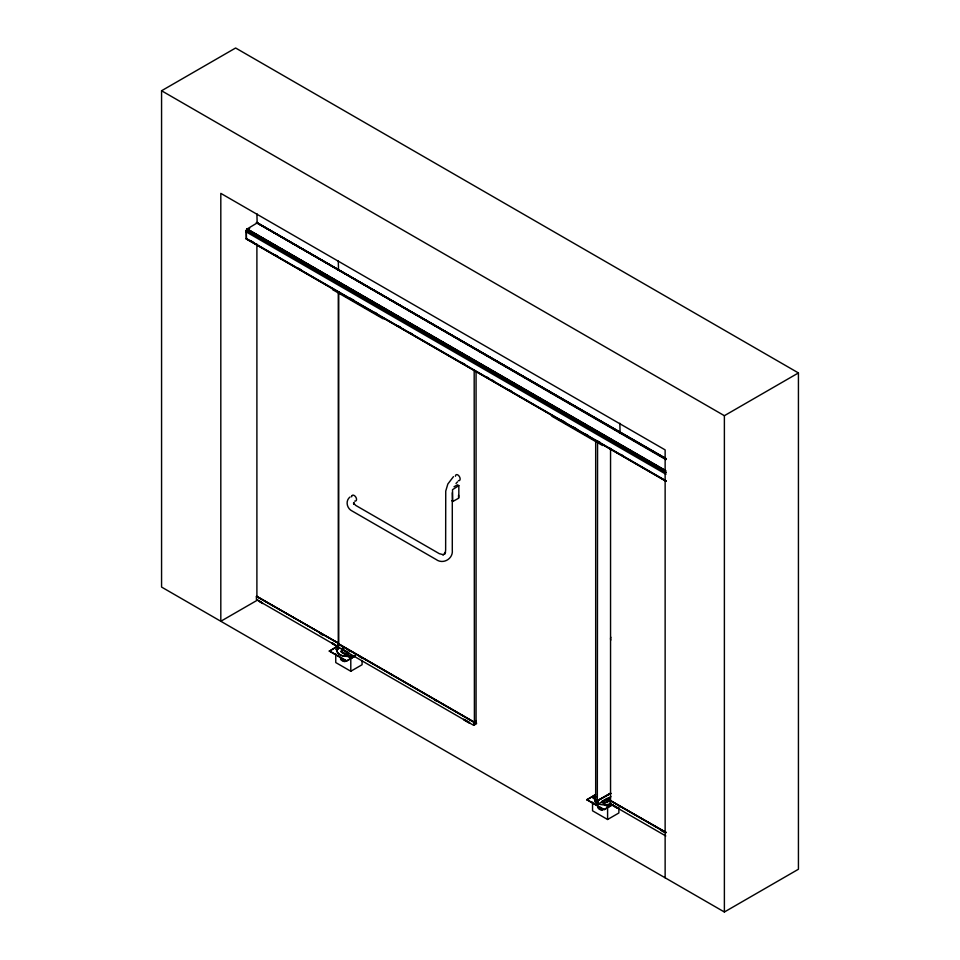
<?xml version="1.0" encoding="UTF-8"?>
<svg xmlns="http://www.w3.org/2000/svg" width="960" height="960" viewBox="0 0 960 960"><rect width="100%" height="100%" fill="white"/><g stroke="black" fill="none" stroke-linecap="round" stroke-linejoin="round"><path stroke-width="1.44" d="M353.58 503.112L353.892 502.5L353.736 503.844L353.676 503.16L355.644 505.356L439.296 553.656L443.484 554.772L442.8 554.796L444.876 553.584L444.516 554.172L445.44 552.132L445.32 552.732L445.644 549.984L445.74 491.064L447.84 484.02L453.444 476.652M456 483.468L457.584 481.824M350.064 496.968C345.096 500.724 346.836 508.62 352.212 511.056L436.08 559.476C443.088 564.744 453.36 558.816 452.292 550.116L452.292 492.756M161.568 90.756L235.62 48L798.432 372.936L798.432 869.244L724.38 912L161.568 587.064L161.568 90.756L724.38 415.692L798.432 372.936M665.88 459.6L256.428 222.6L666.348 458.724M665.628 470.784L246.972 229.08L257.196 222.912M246.972 229.08L665.628 471.336M246.504 239.1L246.264 230.328L665.988 472.644M249.708 228.312L246.504 230.172L666.216 472.488M338.28 269.316L337.8 270.192M256.428 596.364L338.28 643.068L256.428 596.364L256.428 599.616L337.8 646.596L337.8 643.344M257.832 599.892L220.812 621.264L220.812 193.368L665.136 449.892L665.136 877.8M453.996 486.792L457.428 484.812L458.832 485.616L458.832 498.108L452.76 501.504L452.508 489.684L458.832 485.616M619.848 431.88L619.368 432.744M355.236 656.124L346.608 661.104L329.352 651.144L337.98 645.888M329.352 651.144L337.98 646.164M335.748 649.524L339.516 647.352M337.008 649.524L339.516 648.072M354.564 655.308L350.796 657.48L348.288 656.04M347.04 656.04L350.796 658.212L354.564 656.04M329.352 650.868L346.608 660.84L355.236 655.848M335.748 653.868L335.748 662.556L350.796 671.244L362.088 664.728L362.088 660.384M473.712 722.076L338.28 643.884L473.712 722.076L473.712 725.34L476.532 723.708L476.064 720.72M612.72 804.78L604.092 809.76L586.836 799.8L595.464 794.544M586.836 799.8L595.464 794.82M595.056 796.332L592.548 797.772L595.056 799.224M610.452 793.14L597.564 800.592L610.92 793.416M610.668 793.26L597.768 800.7L597.768 802.332L595.464 801.012L595.464 799.38M601.656 801.48L607.308 798.216L607.308 801.204M595.68 799.5L595.212 802.488L598.032 804.12L610.92 796.668M605.808 802.38A4.524 2.616 0 0 1 602.376 802.644L601.44 802.416L607.524 798.9L607.908 799.44A4.524 2.616 0 0 1 606.744 801.96M665.784 835.956L610.08 803.796L610.08 800.544L666.252 832.428M611.352 803.568L607.596 805.74L605.088 804.288M603.828 804.288L607.596 806.46L611.352 804.288M586.836 799.524L604.092 809.496L612.72 804.504M592.548 802.116L592.548 810.804L607.596 819.492L618.876 812.976L618.876 807.192M246.408 238.908L666.216 481.2M257.136 222.444L256.896 213.708M338.508 269.424L338.28 260.688M620.076 431.988L619.848 423.252M666.348 458.916L256.692 222.456L666.144 459.144M256.428 222.6L665.88 459M246.972 228.816L665.628 470.52M246.972 229.356L665.628 471.06M246.084 230.436L665.796 472.752M246.264 231.936L665.988 474.252M250.392 240.552L254.28 242.796M275.004 254.772L277.596 256.26M298.32 268.224L300.912 269.724M350.136 298.14L354.024 300.384M374.748 312.36L377.34 313.848M398.064 325.812L400.656 327.312M409.728 332.544L412.32 334.044M461.544 362.46L465.432 364.704M486.156 376.68L488.748 378.168M491.34 379.668L493.932 381.156M509.472 390.132L512.064 391.632M561.288 420.048L565.176 422.292M572.952 426.78L576.84 429.024M585.9 434.268L588.492 435.756M597.564 440.988L600.156 442.488M620.88 454.452L623.472 455.952M246.264 238.452L665.988 480.768M246.084 238.848L666.216 481.416M332.448 289.548L383.232 318.876M551.82 416.208L602.604 445.524M451.704 500.604L453.108 501.408M610.344 800.388L666.036 832.548M338.544 643.728L473.964 721.92L473.964 723.552L476.268 722.232L476.268 720.6M610.08 800.544L665.784 832.692M320.196 633.684L322.776 635.172M661.068 830.484L663.66 831.984M341.328 646.152L343.908 647.652M348.012 650.016L350.592 651.504M359.616 656.724L362.196 658.212M434.424 699.912L437.004 701.4M260.496 601.416L262.752 603.54L259.356 601.584L259.356 600.768M334.344 644.064L332.088 642.756L332.088 643.572L335.472 645.528L335.472 644.712M614.556 805.836L617.076 807.288L617.076 808.104L613.296 805.92L613.296 805.116M342.852 649.236L348.492 652.5M465.012 719.772L469.524 722.376L469.524 723.192L463.872 719.928L463.872 719.112M473.712 725.34L338.28 647.148L338.28 292.62M340.764 651.696L345.78 654.588M607.452 800.988L607.524 798.9M246.276 238.776L246.264 230.328M724.38 415.692L724.38 912M610.548 448.32L610.548 801.324M607.596 806.46L607.596 819.492M598.032 800.856L598.032 804.12M597.564 442.656L597.324 801.78L595.68 800.556L595.68 440.064M476.064 371.76L476.064 721.776L474.408 723L474.18 369.852M458.556 495.156L458.556 497.616M350.796 658.212L350.796 671.244M338.748 291.66L338.748 644.664M338.064 644.82L338.064 643.188L256.692 596.208L256.692 597.84M256.896 244.14L256.896 597.144M345.444 660.18A4.524 2.616 0 0 1 344.352 659.916M343.416 659.508A4.524 2.616 0 0 1 342.696 658.968M455.436 476.268A3.324 1.932 60.2 0 1 457.584 474.804A3.324 1.932 60.2 0 1 460.092 478.488A3.324 1.932 60.2 0 1 458.376 480.612M351.96 495.648A3.324 2.004 57.6 0 1 356.04 497.508A3.324 2.004 57.6 0 1 354.732 501.084M351.636 496.836A3.324 2.004 57.6 0 1 351.72 496.176M599.628 807.936A4.524 2.616 0 0 1 599.016 806.628M610.872 639.984A3.324 1.92 -60 0 1 610.872 637.26M610.848 803.292A9.54 5.508 0 0 1 598.284 803.76A9.54 5.508 0 0 1 595.824 796.632M608.556 797.904A5.148 2.976 0 0 1 607.74 801.492A5.148 2.976 0 0 1 601.512 801.972M609.072 800.568A5.148 2.976 0 0 1 607.74 801.9M606.672 802.38A5.148 2.976 0 0 1 601.512 802.38M608.556 798.312A5.148 2.976 0 0 1 609.252 799.8M602.46 809.82A6.3 3.636 0 0 1 598.008 807.252M602.46 810.3A6.3 3.636 0 0 1 598.008 807.732M351.384 655.512A9.54 5.508 0 0 1 339.864 654.636A9.54 5.508 0 0 1 338.34 647.976M349.188 653.316A5.148 2.976 0 0 1 342.516 652.548A5.148 2.976 0 0 1 342.96 648.636M349.188 653.724A5.148 2.976 0 0 1 342.516 652.956A5.148 2.976 0 0 1 342.96 649.032M351.384 655.644A9.54 5.508 0 0 1 339.864 654.768A9.54 5.508 0 0 1 338.34 648.12M344.976 661.164A6.3 3.636 0 0 1 340.524 658.596M344.976 661.644A6.3 3.636 0 0 1 340.524 659.076M342.624 649.932L342.24 650.46A4.524 2.616 0 0 0 347.784 653.664L348.708 653.436L342.624 649.932M353.916 503.892L353.532 503.22L353.856 503.82"/></g></svg>
